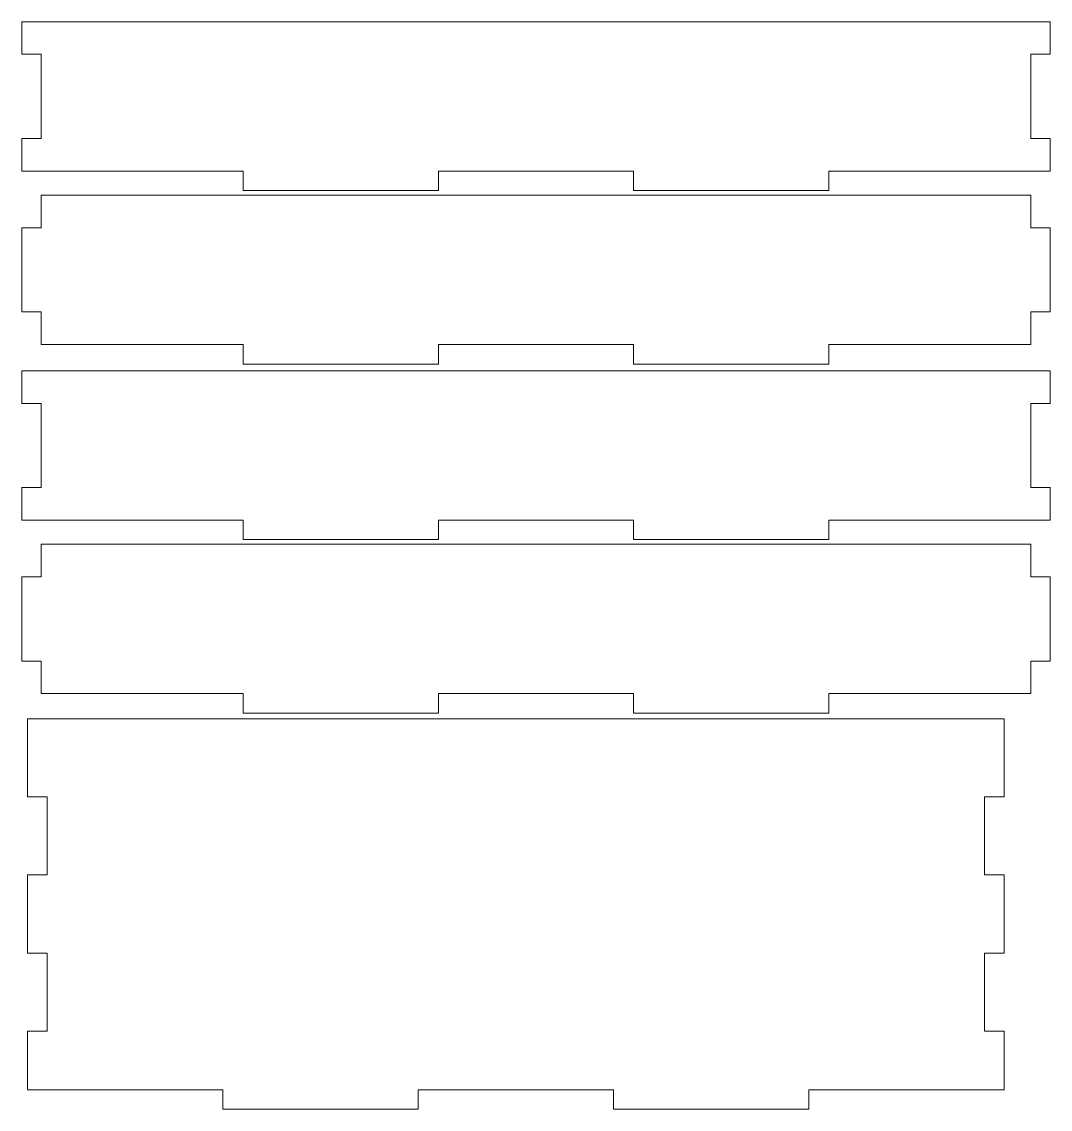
# Model space of a CAD drawing. Header units: millimetres. Extents: x 183 to 502, y -190 to 165.
# Drawn here: x 343.5 to 501.5, y -3.2 to 163.9 of the extents above; entities that cross this region are included whole.
import ezdxf

# ---------------------------------------------------------------- set-up
doc = ezdxf.new("R2010")
doc.units = ezdxf.units.MM
doc.header["$MEASUREMENT"] = 0
doc.layers.add('Camada 1', color=7, linetype='Continuous')

msp = doc.modelspace()

# ---------------------------------------------------------------- linework, layer by layer
at = {"layer": 'Camada 1', "color": 250, "lineweight": 20}
for points, knots in [([(407.5261, 140.9558), (407.5261, 140.9558), (437.5261, 140.9558), (437.5261, 140.9558), (437.5261, 140.9558), (437.5261, 140.9558), (437.5261, 137.9558), (437.5261, 137.9558), (437.5261, 137.9558), (437.5261, 137.9558), (467.5261, 137.9558), (467.5261, 137.9558), (467.5261, 137.9558), (467.5261, 137.9558), (467.5261, 140.9558), (467.5261, 140.9558), (467.5261, 140.9558), (467.5261, 140.9558), (501.5261, 140.9558), (501.5261, 140.9558), (501.5261, 140.9558), (501.5261, 140.9558), (501.5261, 145.9558), (501.5261, 145.9558), (501.5261, 145.9558), (501.5261, 145.9558), (498.5261, 145.9558), (498.5261, 145.9558), (498.5261, 145.9558), (498.5261, 145.9558), (498.5261, 158.8933), (498.5261, 158.8933), (498.5261, 158.8933), (498.5261, 158.8933), (501.5261, 158.8933), (501.5261, 158.8933), (501.5261, 158.8933), (501.5261, 158.8933), (501.5261, 163.8933), (501.5261, 163.8933), (501.5261, 163.8933), (501.5261, 163.8933), (343.5261, 163.8933), (343.5261, 163.8933), (343.5261, 163.8933), (343.5261, 163.8933), (343.5261, 158.8933), (343.5261, 158.8933), (343.5261, 158.8933), (343.5261, 158.8933), (346.5261, 158.8933), (346.5261, 158.8933), (346.5261, 158.8933), (346.5261, 158.8933), (346.5261, 145.9558), (346.5261, 145.9558), (346.5261, 145.9558), (346.5261, 145.9558), (343.5261, 145.9558), (343.5261, 145.9558), (343.5261, 145.9558), (343.5261, 145.9558), (343.5261, 140.9558), (343.5261, 140.9558), (343.5261, 140.9558), (343.5261, 140.9558), (377.5261, 140.9558), (377.5261, 140.9558), (377.5261, 140.9558), (377.5261, 140.9558), (377.5261, 137.9558), (377.5261, 137.9558), (377.5261, 137.9558), (377.5261, 137.9558), (407.5261, 137.9558), (407.5261, 137.9558), (407.5261, 137.9558), (407.5261, 137.9558), (407.5261, 140.9558), (407.5261, 140.9558)], [0, 0, 0, 0, 0.04761905, 0.04761905, 0.04761905, 0.04761905, 0.0952381, 0.0952381, 0.0952381, 0.0952381, 0.14285714, 0.14285714, 0.14285714, 0.14285714, 0.19047619, 0.19047619, 0.19047619, 0.19047619, 0.23809524, 0.23809524, 0.23809524, 0.23809524, 0.28571429, 0.28571429, 0.28571429, 0.28571429, 0.33333333, 0.33333333, 0.33333333, 0.33333333, 0.38095238, 0.38095238, 0.38095238, 0.38095238, 0.42857143, 0.42857143, 0.42857143, 0.42857143, 0.47619048, 0.47619048, 0.47619048, 0.47619048, 0.52380952, 0.52380952, 0.52380952, 0.52380952, 0.57142857, 0.57142857, 0.57142857, 0.57142857, 0.61904762, 0.61904762, 0.61904762, 0.61904762, 0.66666667, 0.66666667, 0.66666667, 0.66666667, 0.71428571, 0.71428571, 0.71428571, 0.71428571, 0.76190476, 0.76190476, 0.76190476, 0.76190476, 0.80952381, 0.80952381, 0.80952381, 0.80952381, 0.85714286, 0.85714286, 0.85714286, 0.85714286, 0.9047619, 0.9047619, 0.9047619, 0.9047619, 1, 1, 1, 1]), ([(377.5261, 111.2995), (377.5261, 111.2995), (407.5261, 111.2995), (407.5261, 111.2995), (407.5261, 111.2995), (407.5261, 111.2995), (407.5261, 114.2995), (407.5261, 114.2995), (407.5261, 114.2995), (407.5261, 114.2995), (437.5261, 114.2995), (437.5261, 114.2995), (437.5261, 114.2995), (437.5261, 114.2995), (437.5261, 111.2995), (437.5261, 111.2995), (437.5261, 111.2995), (437.5261, 111.2995), (467.5261, 111.2995), (467.5261, 111.2995), (467.5261, 111.2995), (467.5261, 111.2995), (467.5261, 114.2995), (467.5261, 114.2995), (467.5261, 114.2995), (467.5261, 114.2995), (498.5261, 114.2995), (498.5261, 114.2995), (498.5261, 114.2995), (498.5261, 114.2995), (498.5261, 119.2995), (498.5261, 119.2995), (498.5261, 119.2995), (498.5261, 119.2995), (501.5261, 119.2995), (501.5261, 119.2995), (501.5261, 119.2995), (501.5261, 119.2995), (501.5261, 132.237), (501.5261, 132.237), (501.5261, 132.237), (501.5261, 132.237), (498.5261, 132.237), (498.5261, 132.237), (498.5261, 132.237), (498.5261, 132.237), (498.5261, 137.237), (498.5261, 137.237), (498.5261, 137.237), (498.5261, 137.237), (346.5261, 137.237), (346.5261, 137.237), (346.5261, 137.237), (346.5261, 137.237), (346.5261, 132.237), (346.5261, 132.237), (346.5261, 132.237), (346.5261, 132.237), (343.5261, 132.237), (343.5261, 132.237), (343.5261, 132.237), (343.5261, 132.237), (343.5261, 119.2995), (343.5261, 119.2995), (343.5261, 119.2995), (343.5261, 119.2995), (346.5261, 119.2995), (346.5261, 119.2995), (346.5261, 119.2995), (346.5261, 119.2995), (346.5261, 114.2995), (346.5261, 114.2995), (346.5261, 114.2995), (346.5261, 114.2995), (377.5261, 114.2995), (377.5261, 114.2995), (377.5261, 114.2995), (377.5261, 114.2995), (377.5261, 111.2995), (377.5261, 111.2995)], [0, 0, 0, 0, 0.04761905, 0.04761905, 0.04761905, 0.04761905, 0.0952381, 0.0952381, 0.0952381, 0.0952381, 0.14285714, 0.14285714, 0.14285714, 0.14285714, 0.19047619, 0.19047619, 0.19047619, 0.19047619, 0.23809524, 0.23809524, 0.23809524, 0.23809524, 0.28571429, 0.28571429, 0.28571429, 0.28571429, 0.33333333, 0.33333333, 0.33333333, 0.33333333, 0.38095238, 0.38095238, 0.38095238, 0.38095238, 0.42857143, 0.42857143, 0.42857143, 0.42857143, 0.47619048, 0.47619048, 0.47619048, 0.47619048, 0.52380952, 0.52380952, 0.52380952, 0.52380952, 0.57142857, 0.57142857, 0.57142857, 0.57142857, 0.61904762, 0.61904762, 0.61904762, 0.61904762, 0.66666667, 0.66666667, 0.66666667, 0.66666667, 0.71428571, 0.71428571, 0.71428571, 0.71428571, 0.76190476, 0.76190476, 0.76190476, 0.76190476, 0.80952381, 0.80952381, 0.80952381, 0.80952381, 0.85714286, 0.85714286, 0.85714286, 0.85714286, 0.9047619, 0.9047619, 0.9047619, 0.9047619, 1, 1, 1, 1]), ([(407.5261, 87.3093), (407.5261, 87.3093), (437.5261, 87.3093), (437.5261, 87.3093), (437.5261, 87.3093), (437.5261, 87.3093), (437.5261, 84.3093), (437.5261, 84.3093), (437.5261, 84.3093), (437.5261, 84.3093), (467.5261, 84.3093), (467.5261, 84.3093), (467.5261, 84.3093), (467.5261, 84.3093), (467.5261, 87.3093), (467.5261, 87.3093), (467.5261, 87.3093), (467.5261, 87.3093), (501.5261, 87.3093), (501.5261, 87.3093), (501.5261, 87.3093), (501.5261, 87.3093), (501.5261, 92.3093), (501.5261, 92.3093), (501.5261, 92.3093), (501.5261, 92.3093), (498.5261, 92.3093), (498.5261, 92.3093), (498.5261, 92.3093), (498.5261, 92.3093), (498.5261, 105.2468), (498.5261, 105.2468), (498.5261, 105.2468), (498.5261, 105.2468), (501.5261, 105.2468), (501.5261, 105.2468), (501.5261, 105.2468), (501.5261, 105.2468), (501.5261, 110.2468), (501.5261, 110.2468), (501.5261, 110.2468), (501.5261, 110.2468), (343.5261, 110.2468), (343.5261, 110.2468), (343.5261, 110.2468), (343.5261, 110.2468), (343.5261, 105.2468), (343.5261, 105.2468), (343.5261, 105.2468), (343.5261, 105.2468), (346.5261, 105.2468), (346.5261, 105.2468), (346.5261, 105.2468), (346.5261, 105.2468), (346.5261, 92.3093), (346.5261, 92.3093), (346.5261, 92.3093), (346.5261, 92.3093), (343.5261, 92.3093), (343.5261, 92.3093), (343.5261, 92.3093), (343.5261, 92.3093), (343.5261, 87.3093), (343.5261, 87.3093), (343.5261, 87.3093), (343.5261, 87.3093), (377.5261, 87.3093), (377.5261, 87.3093), (377.5261, 87.3093), (377.5261, 87.3093), (377.5261, 84.3093), (377.5261, 84.3093), (377.5261, 84.3093), (377.5261, 84.3093), (407.5261, 84.3093), (407.5261, 84.3093), (407.5261, 84.3093), (407.5261, 84.3093), (407.5261, 87.3093), (407.5261, 87.3093)], [0, 0, 0, 0, 0.04761905, 0.04761905, 0.04761905, 0.04761905, 0.0952381, 0.0952381, 0.0952381, 0.0952381, 0.14285714, 0.14285714, 0.14285714, 0.14285714, 0.19047619, 0.19047619, 0.19047619, 0.19047619, 0.23809524, 0.23809524, 0.23809524, 0.23809524, 0.28571429, 0.28571429, 0.28571429, 0.28571429, 0.33333333, 0.33333333, 0.33333333, 0.33333333, 0.38095238, 0.38095238, 0.38095238, 0.38095238, 0.42857143, 0.42857143, 0.42857143, 0.42857143, 0.47619048, 0.47619048, 0.47619048, 0.47619048, 0.52380952, 0.52380952, 0.52380952, 0.52380952, 0.57142857, 0.57142857, 0.57142857, 0.57142857, 0.61904762, 0.61904762, 0.61904762, 0.61904762, 0.66666667, 0.66666667, 0.66666667, 0.66666667, 0.71428571, 0.71428571, 0.71428571, 0.71428571, 0.76190476, 0.76190476, 0.76190476, 0.76190476, 0.80952381, 0.80952381, 0.80952381, 0.80952381, 0.85714286, 0.85714286, 0.85714286, 0.85714286, 0.9047619, 0.9047619, 0.9047619, 0.9047619, 1, 1, 1, 1]), ([(377.5261, 57.653), (377.5261, 57.653), (407.5261, 57.653), (407.5261, 57.653), (407.5261, 57.653), (407.5261, 57.653), (407.5261, 60.653), (407.5261, 60.653), (407.5261, 60.653), (407.5261, 60.653), (437.5261, 60.653), (437.5261, 60.653), (437.5261, 60.653), (437.5261, 60.653), (437.5261, 57.653), (437.5261, 57.653), (437.5261, 57.653), (437.5261, 57.653), (467.5261, 57.653), (467.5261, 57.653), (467.5261, 57.653), (467.5261, 57.653), (467.5261, 60.653), (467.5261, 60.653), (467.5261, 60.653), (467.5261, 60.653), (498.5261, 60.653), (498.5261, 60.653), (498.5261, 60.653), (498.5261, 60.653), (498.5261, 65.653), (498.5261, 65.653), (498.5261, 65.653), (498.5261, 65.653), (501.5261, 65.653), (501.5261, 65.653), (501.5261, 65.653), (501.5261, 65.653), (501.5261, 78.5905), (501.5261, 78.5905), (501.5261, 78.5905), (501.5261, 78.5905), (498.5261, 78.5905), (498.5261, 78.5905), (498.5261, 78.5905), (498.5261, 78.5905), (498.5261, 83.5905), (498.5261, 83.5905), (498.5261, 83.5905), (498.5261, 83.5905), (346.5261, 83.5905), (346.5261, 83.5905), (346.5261, 83.5905), (346.5261, 83.5905), (346.5261, 78.5905), (346.5261, 78.5905), (346.5261, 78.5905), (346.5261, 78.5905), (343.5261, 78.5905), (343.5261, 78.5905), (343.5261, 78.5905), (343.5261, 78.5905), (343.5261, 65.653), (343.5261, 65.653), (343.5261, 65.653), (343.5261, 65.653), (346.5261, 65.653), (346.5261, 65.653), (346.5261, 65.653), (346.5261, 65.653), (346.5261, 60.653), (346.5261, 60.653), (346.5261, 60.653), (346.5261, 60.653), (377.5261, 60.653), (377.5261, 60.653), (377.5261, 60.653), (377.5261, 60.653), (377.5261, 57.653), (377.5261, 57.653)], [0, 0, 0, 0, 0.04761905, 0.04761905, 0.04761905, 0.04761905, 0.0952381, 0.0952381, 0.0952381, 0.0952381, 0.14285714, 0.14285714, 0.14285714, 0.14285714, 0.19047619, 0.19047619, 0.19047619, 0.19047619, 0.23809524, 0.23809524, 0.23809524, 0.23809524, 0.28571429, 0.28571429, 0.28571429, 0.28571429, 0.33333333, 0.33333333, 0.33333333, 0.33333333, 0.38095238, 0.38095238, 0.38095238, 0.38095238, 0.42857143, 0.42857143, 0.42857143, 0.42857143, 0.47619048, 0.47619048, 0.47619048, 0.47619048, 0.52380952, 0.52380952, 0.52380952, 0.52380952, 0.57142857, 0.57142857, 0.57142857, 0.57142857, 0.61904762, 0.61904762, 0.61904762, 0.61904762, 0.66666667, 0.66666667, 0.66666667, 0.66666667, 0.71428571, 0.71428571, 0.71428571, 0.71428571, 0.76190476, 0.76190476, 0.76190476, 0.76190476, 0.80952381, 0.80952381, 0.80952381, 0.80952381, 0.85714286, 0.85714286, 0.85714286, 0.85714286, 0.9047619, 0.9047619, 0.9047619, 0.9047619, 1, 1, 1, 1]), ([(494.423, 56.7797), (494.423, 56.7797), (344.423, 56.7797), (344.423, 56.7797), (344.423, 56.7797), (344.423, 56.7797), (344.423, 44.7797), (344.423, 44.7797), (344.423, 44.7797), (344.423, 44.7797), (347.423, 44.7797), (347.423, 44.7797), (347.423, 44.7797), (347.423, 44.7797), (347.423, 32.7797), (347.423, 32.7797), (347.423, 32.7797), (347.423, 32.7797), (344.423, 32.7797), (344.423, 32.7797), (344.423, 32.7797), (344.423, 32.7797), (344.423, 20.7797), (344.423, 20.7797), (344.423, 20.7797), (344.423, 20.7797), (347.423, 20.7797), (347.423, 20.7797), (347.423, 20.7797), (347.423, 20.7797), (347.423, 8.7797), (347.423, 8.7797), (347.423, 8.7797), (347.423, 8.7797), (344.423, 8.7797), (344.423, 8.7797), (344.423, 8.7797), (344.423, 8.7797), (344.423, -0.2203), (344.423, -0.2203), (344.423, -0.2203), (344.423, -0.2203), (374.423, -0.2203), (374.423, -0.2203), (374.423, -0.2203), (374.423, -0.2203), (374.423, -3.2203), (374.423, -3.2203), (374.423, -3.2203), (374.423, -3.2203), (404.423, -3.2203), (404.423, -3.2203), (404.423, -3.2203), (404.423, -3.2203), (404.423, -0.2203), (404.423, -0.2203), (404.423, -0.2203), (404.423, -0.2203), (434.423, -0.2203), (434.423, -0.2203), (434.423, -0.2203), (434.423, -0.2203), (434.423, -3.2203), (434.423, -3.2203), (434.423, -3.2203), (434.423, -3.2203), (464.423, -3.2203), (464.423, -3.2203), (464.423, -3.2203), (464.423, -3.2203), (464.423, -0.2203), (464.423, -0.2203), (464.423, -0.2203), (464.423, -0.2203), (494.423, -0.2203), (494.423, -0.2203), (494.423, -0.2203), (494.423, -0.2203), (494.423, 8.7797), (494.423, 8.7797), (494.423, 8.7797), (494.423, 8.7797), (491.423, 8.7797), (491.423, 8.7797), (491.423, 8.7797), (491.423, 8.7797), (491.423, 20.7797), (491.423, 20.7797), (491.423, 20.7797), (491.423, 20.7797), (494.423, 20.7797), (494.423, 20.7797), (494.423, 20.7797), (494.423, 20.7797), (494.423, 32.7797), (494.423, 32.7797), (494.423, 32.7797), (494.423, 32.7797), (491.423, 32.7797), (491.423, 32.7797), (491.423, 32.7797), (491.423, 32.7797), (491.423, 44.7797), (491.423, 44.7797), (491.423, 44.7797), (491.423, 44.7797), (494.423, 44.7797), (494.423, 44.7797), (494.423, 44.7797), (494.423, 44.7797), (494.423, 56.7797), (494.423, 56.7797)], [0, 0, 0, 0, 0.03448276, 0.03448276, 0.03448276, 0.03448276, 0.06896552, 0.06896552, 0.06896552, 0.06896552, 0.10344828, 0.10344828, 0.10344828, 0.10344828, 0.13793103, 0.13793103, 0.13793103, 0.13793103, 0.17241379, 0.17241379, 0.17241379, 0.17241379, 0.20689655, 0.20689655, 0.20689655, 0.20689655, 0.24137931, 0.24137931, 0.24137931, 0.24137931, 0.27586207, 0.27586207, 0.27586207, 0.27586207, 0.31034483, 0.31034483, 0.31034483, 0.31034483, 0.34482759, 0.34482759, 0.34482759, 0.34482759, 0.37931034, 0.37931034, 0.37931034, 0.37931034, 0.4137931, 0.4137931, 0.4137931, 0.4137931, 0.44827586, 0.44827586, 0.44827586, 0.44827586, 0.48275862, 0.48275862, 0.48275862, 0.48275862, 0.51724138, 0.51724138, 0.51724138, 0.51724138, 0.55172414, 0.55172414, 0.55172414, 0.55172414, 0.5862069, 0.5862069, 0.5862069, 0.5862069, 0.62068966, 0.62068966, 0.62068966, 0.62068966, 0.65517241, 0.65517241, 0.65517241, 0.65517241, 0.68965517, 0.68965517, 0.68965517, 0.68965517, 0.72413793, 0.72413793, 0.72413793, 0.72413793, 0.75862069, 0.75862069, 0.75862069, 0.75862069, 0.79310345, 0.79310345, 0.79310345, 0.79310345, 0.82758621, 0.82758621, 0.82758621, 0.82758621, 0.86206897, 0.86206897, 0.86206897, 0.86206897, 0.89655172, 0.89655172, 0.89655172, 0.89655172, 0.93103448, 0.93103448, 0.93103448, 0.93103448, 1, 1, 1, 1])]:
    msp.add_open_spline(points, degree=3, knots=knots, dxfattribs=at)

doc.saveas('drawing.dxf')
